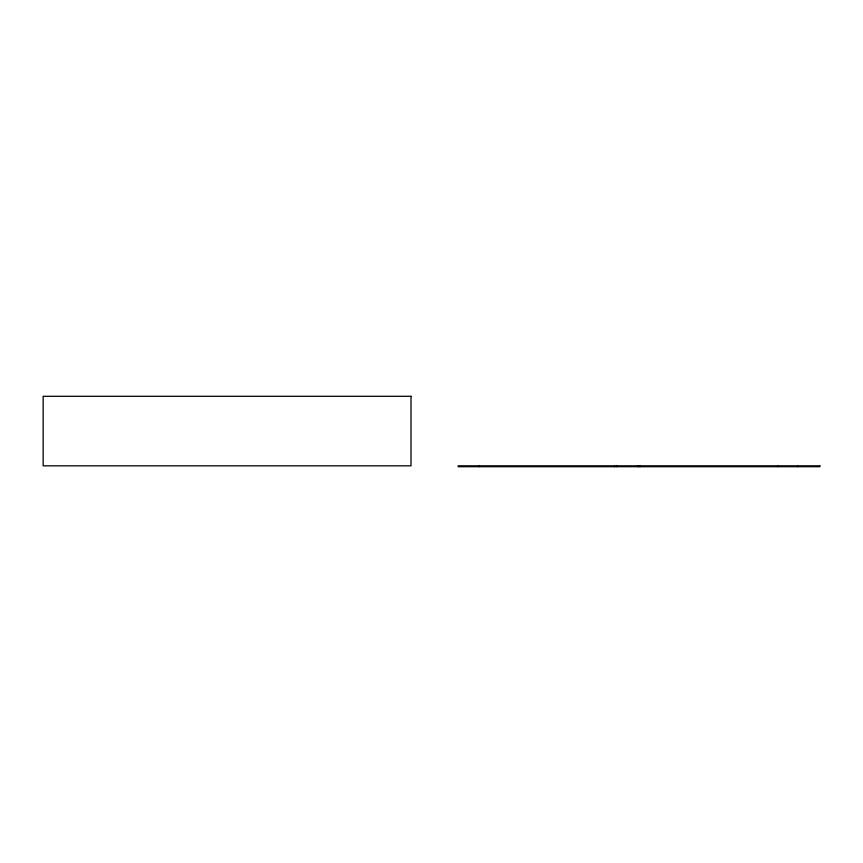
<?xml version="1.0" encoding="UTF-8"?>
<svg xmlns="http://www.w3.org/2000/svg" width="863" height="863" viewBox="0 0 863 863"><rect width="100%" height="100%" fill="white"/><g stroke="black" fill="none" stroke-linecap="round" stroke-linejoin="round"><path stroke-width="1.29" d="M797.595 465.826L797.595 466.7M777.908 465.826L777.908 466.7M640.044 465.826L640.044 466.7M638.307 465.826L638.307 466.7M616.808 465.826L616.808 466.7M614.521 465.826L614.521 466.7M479.019 465.826L479.019 466.7M411.004 396.3L43.15 396.3L43.15 465.826L411.004 465.826L411.004 396.3M819.85 465.826L458.156 465.826L458.156 466.7L819.85 466.7L819.85 465.826"/></g></svg>
